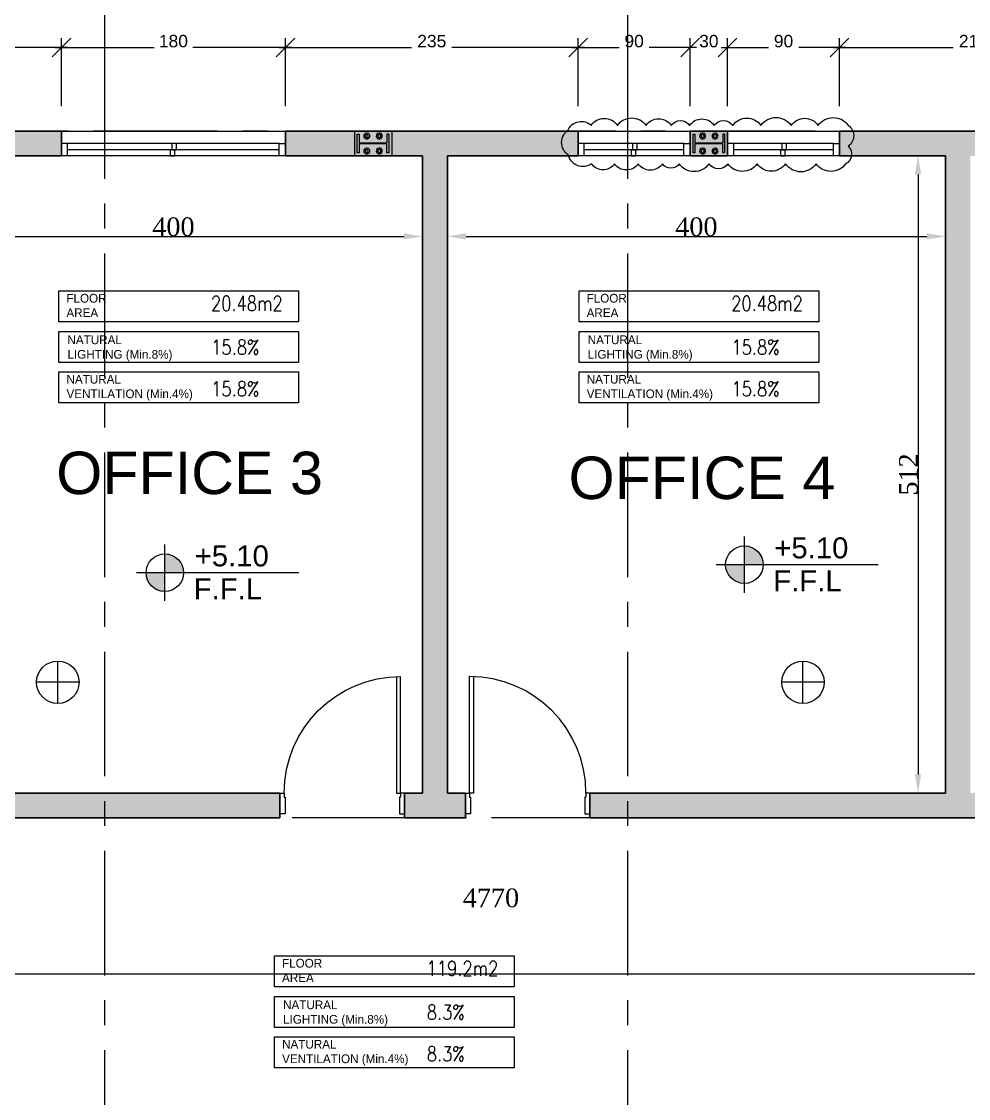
# Model space of a CAD drawing. Header units: millimetres. Extents: x -9083 to 924194, y -232449 to 321637.
# Drawn here: x 88816 to 96420, y 166055 to 174707 of the extents above; entities that cross this region are included whole.
import ezdxf
from ezdxf.enums import TextEntityAlignment as Align

# ---------------------------------------------------------------- set-up
doc = ezdxf.new("R2010")
doc.units = ezdxf.units.MM
doc.header["$LTSCALE"] = 400
doc.header["$MEASUREMENT"] = 0
doc.header["$PDMODE"] = 3
doc.linetypes.add('CENTER', pattern=[2, 1.25, -0.25, 0.25, -0.25])
doc.linetypes.add('CENTERX2', pattern=[4, 2.5, -0.5, 0.5, -0.5])
doc.layers.get('0').update_dxf_attribs({"lineweight": 0, "true_color": 0xff1414})
doc.layers.get('Defpoints').update_dxf_attribs({"color": 8, "lineweight": 5})
for name, color, linetype, lineweight in [('0.dim', 3, 'Continuous', 25), ('A-ANNO-DIMS', 134, 'Continuous', 9), ('A-DOOR', 2, 'Continuous', 9), ('AR-Level', 120, 'Continuous', 13), ('AXIS DIMENSION', 8, 'Continuous', 5), ('DETAILS DIMENSION', 15, 'Continuous', 5), ('HATCH', 15, 'Continuous', 0), ('REVC', 210, 'Continuous', 0), ('ROOM INFORMATION', 7, 'Continuous', 5), ('ROOMS DIMENSION', 3, 'Continuous', 5), ('TEXT ROOM INFORMATION', 1, 'Continuous', 5), ('WALL PROPOSED', 255, 'Continuous', 30), ('WINDOWS', 5, 'Continuous', 5)]:
    doc.layers.add(name, color=color, linetype=linetype, lineweight=lineweight)
doc.layers.add('ALARM', color=7, linetype='Continuous', lineweight=5, true_color=0xff0f0f)
doc.layers.add('AXIES', color=7, linetype='CENTER', lineweight=0, true_color=0x949596)
doc.layers.add('STEEL', color=63, linetype='Continuous')
doc.styles.add('arial', font='arial.ttf', dxfattribs={"width": 0.8, "height": 2.2})
doc.styles.add('Arial_1', font='arial.ttf', dxfattribs={"height": 300})
doc.styles.add('asif', font='arial.ttf')
doc.styles.add('ROMAN', font='times.ttf')
doc.styles.add('ROMANS-TITLE', font='ROMANS.shx', dxfattribs={"width": 0.8})
doc.styles.add('ROMANT', font='romant.shx')
doc.styles.get("Standard").update_dxf_attribs({"font": 'GOTHIC.TTF', "height": 220})
doc.dimstyles.new('AXIS DIMENSION', dxfattribs={"dimscale": 1.2, "dimtxt": 220, "dimasz": 150, "dimexe": 75, "dimexo": 200, "dimgap": 50, "dimtad": 0, "dimdec": 0, "dimlfac": 0.1, "dimzin": 0, "dimdsep": 46, "dimtxsty": 'ROMANT', "dimblk": 'OBLIQUE', "dimcen": 200, "dimdle": 75, "dimclrd": 17, "dimclre": 94, "dimclrt": 3, "dimadec": 0, "dimazin": 0, "dimtfac": 0.5, "dimtdec": 0, "dimtix": 1, "dimtofl": 0, "dimtmove": 2, "dimatfit": 2, "dimfxl": 100, "dimtvp": 0.5, "dimtolj": 1, "dimtzin": 0, "dimlwd": -1, "dimlwe": -1, "dimarcsym": 0})
doc.dimstyles.new('DETAILS DIMENSION', dxfattribs={"dimtxt": 100, "dimasz": 150, "dimexe": 75, "dimexo": 200, "dimgap": 50, "dimtad": 0, "dimdec": 0, "dimlfac": 0.1, "dimzin": 0, "dimdsep": 46, "dimtxsty": 'asif', "dimblk": 'OBLIQUE', "dimcen": 200, "dimdle": 50, "dimclrd": 181, "dimclre": 146, "dimclrt": 1, "dimadec": 0, "dimazin": 0, "dimtfac": 0.5, "dimtdec": 0, "dimtix": 1, "dimtofl": 0, "dimtmove": 2, "dimatfit": 2, "dimfxl": 100, "dimtvp": 0.5, "dimtolj": 1, "dimtzin": 0, "dimlwd": -1, "dimlwe": -1, "dimarcsym": 0})
doc.dimstyles.new('ROOMS DIM', dxfattribs={"dimtxt": 150, "dimasz": 150, "dimexe": 0.06, "dimexo": 0.06, "dimgap": 0.03, "dimtad": 1, "dimtoh": 1, "dimdec": 0, "dimlfac": 0.1, "dimzin": 13, "dimdsep": 46, "dimtxsty": 'ROMAN', "dimcen": 0.09, "dimdle": 0.06, "dimse1": 1, "dimse2": 1, "dimclrd": 256, "dimclre": 256, "dimclrt": 3, "dimadec": 0, "dimazin": 0, "dimtfac": 1, "dimtdec": 0, "dimtix": 1, "dimtmove": 2, "dimatfit": 3, "dimfxl": 0.06, "dimtolj": 1, "dimtzin": 0, "dimarcsym": 0})

# ---------------------------------------------------------------- blocks, each defined once
blk = doc.blocks.new('dfvdfv')
at = {"color": 1}
for p, q in [((117630.293, -14767.934), (117630.293, -14766.814)), ((117630.333, -14766.815), (117630.333, -14767.934)), ((117630.253, -14767.934), (117630.293, -14767.934)), ((117630.333, -14767.934), (117630.293, -14767.934)), ((117630.293, -14767.934), (117630.293, -14767.974)), ((117631.453, -14767.934), (117631.413, -14767.934)), ((117631.413, -14767.934), (117631.413, -14767.974)), ((117630.293, -14767.974), (117630.303, -14767.974)), ((117630.303, -14767.974), (117630.303, -14768.134)), ((117631.413, -14767.974), (117631.403, -14767.974)), ((117631.403, -14767.974), (117631.403, -14768.134)), ((117630.303, -14768.134), (117630.253, -14768.134)), ((117631.403, -14768.134), (117631.453, -14768.134))]:
    blk.add_line(p, q, dxfattribs=at)
blk.add_arc((117630.293, -14767.934), 1.12, 0, 90, dxfattribs=at)
blk = doc.blocks.new('*D759')
at = {"layer": 'Defpoints', "color": 0, "transparency": 16777216}
for p in [(92035.4, 172980.8), (88035.4, 172665.9), (92035.4, 172665.9)]:
    blk.add_point(p, dxfattribs=at)
at = {"layer": 'ROOMS DIMENSION', "lineweight": -2, "transparency": 16777216}
blk.add_line((88185.4, 172980.8), (91885.4, 172980.8), dxfattribs=at)
at = {"layer": 'ROOMS DIMENSION', "transparency": 16777216}
for points in [[(88185.4, 173005.8), (88185.4, 172955.8), (88035.4, 172980.8)], [(91885.4, 173005.8), (91885.4, 172955.8), (92035.4, 172980.8)]]:
    blk.add_solid(points, dxfattribs=at)
at = {"layer": 'ROOMS DIMENSION', "color": 3, "transparency": 16777216, "insert": (90035.4, 173057.2), "char_height": 150, "attachment_point": 5, "style": 'ROMAN'}
blk.add_mtext('\\A1;400', dxfattribs=at)
blk = doc.blocks.new('*D760')
at = {"layer": 'Defpoints', "color": 0, "transparency": 16777216}
for p in [(96235.4, 172980.8), (92235.4, 172583.8), (96235.4, 172583.8)]:
    blk.add_point(p, dxfattribs=at)
at = {"layer": 'ROOMS DIMENSION', "lineweight": -2, "transparency": 16777216}
blk.add_line((92385.4, 172980.8), (96085.4, 172980.8), dxfattribs=at)
at = {"layer": 'ROOMS DIMENSION', "transparency": 16777216}
for points in [[(92385.4, 173005.8), (92385.4, 172955.8), (92235.4, 172980.8)], [(96085.4, 173005.8), (96085.4, 172955.8), (96235.4, 172980.8)]]:
    blk.add_solid(points, dxfattribs=at)
at = {"layer": 'ROOMS DIMENSION', "color": 3, "transparency": 16777216, "insert": (94235.4, 173057.2), "char_height": 150, "attachment_point": 5, "style": 'ROMAN'}
blk.add_mtext('\\A1;400', dxfattribs=at)
blk = doc.blocks.new('*D668')
at = {"layer": 'Defpoints', "color": 0, "transparency": 16777216}
for p in [(96060.5, 173627), (95599.2, 168508.9), (96015.5, 168508.9)]:
    blk.add_point(p, dxfattribs=at)
at = {"layer": 'ROOMS DIMENSION', "lineweight": -2, "transparency": 16777216}
blk.add_line((96015.5, 173477), (96015.5, 168658.9), dxfattribs=at)
at = {"layer": 'ROOMS DIMENSION', "transparency": 16777216}
for points in [[(95990.5, 173477), (96040.5, 173477), (96015.5, 173627)], [(95990.5, 168658.9), (96040.5, 168658.9), (96015.5, 168508.9)]]:
    blk.add_solid(points, dxfattribs=at)
at = {"layer": 'ROOMS DIMENSION', "color": 3, "transparency": 16777216, "insert": (95939.2, 171068), "char_height": 150, "attachment_point": 5, "rotation": 90, "style": 'ROMAN'}
blk.add_mtext('\\A1;512', dxfattribs=at)
blk = doc.blocks.new('*U965')
for p, q in [((0.1, -0.2), (0.1, 0)), ((0.15, 0), (0.15, -0.1)), ((0.95, 0), (0.95, -0.1)), ((1, 0), (1, -0.2)), ((0.15, -0.05), (0.95, -0.05)), ((0.15, -0.1), (0.1, -0.1)), ((0.15, -0.1), (0.95, -0.1)), ((0.95, -0.1), (1, -0.1))]:
    blk.add_line(p, q)
for points in [[(1, -0.2), (0.1, -0.2), (0.1, 0), (1, 0)], [(0.5375, -0.05), (0.575, -0.05), (0.575, 0), (0.5375, 0)], [(0.525, -0.1), (0.5625, -0.1), (0.5625, -0.05), (0.525, -0.05)]]:
    blk.add_lwpolyline(points, close=True)
blk = doc.blocks.new('*U175')
for p, q in [((0.1, -0.2), (0.1, 0)), ((0.15, 0), (0.15, -0.1)), ((1.85, 0), (1.85, -0.1)), ((1.9, 0), (1.9, -0.2)), ((0.15, -0.05), (1.85, -0.05)), ((0.15, -0.1), (0.1, -0.1)), ((0.15, -0.1), (1.85, -0.1)), ((1.85, -0.1), (1.9, -0.1))]:
    blk.add_line(p, q)
for points in [[(1.9, -0.2), (0.1, -0.2), (0.1, 0), (1.9, 0)], [(0.9875, -0.05), (1.025, -0.05), (1.025, 0), (0.9875, 0)], [(0.975, -0.1), (1.0125, -0.1), (1.0125, -0.05), (0.975, -0.05)]]:
    blk.add_lwpolyline(points, close=True)
blk = doc.blocks.new('_Oblique')
at = {"color": 0, "linetype": 'ByBlock', "lineweight": -2}
blk.add_line((-0.5, -0.5), (0.5, 0.5), dxfattribs=at)
blk = doc.blocks.new('*D724')
at = {"layer": 'Defpoints', "color": 0, "transparency": 16777216}
for p in [(89135.4, 174498), (89135.4, 173827), (90935.4, 173827)]:
    blk.add_point(p, dxfattribs=at)
at = {"layer": 'DETAILS DIMENSION', "color": 146, "transparency": 16777216}
for p, q in [((89135.4, 174027), (89135.4, 174573)), ((90935.4, 174027), (90935.4, 174573))]:
    blk.add_line(p, q, dxfattribs=at)
at = {"layer": 'DETAILS DIMENSION', "color": 181, "transparency": 16777216}
for p, q in [((89085.4, 174498), (89879.8, 174498)), ((90985.4, 174498), (90191, 174498))]:
    blk.add_line(p, q, dxfattribs=at)
at = {"layer": 'DETAILS DIMENSION', "color": 181, "transparency": 16777216, "xscale": 150, "yscale": 150, "zscale": 150, "rotation": 180}
blk.add_blockref('_Oblique', (89135.4, 174498), dxfattribs=at)
at = {"layer": 'DETAILS DIMENSION', "color": 181, "transparency": 16777216, "xscale": 150, "yscale": 150, "zscale": 150}
blk.add_blockref('_Oblique', (90935.4, 174498), dxfattribs=at)
at = {"layer": 'DETAILS DIMENSION', "color": 1, "transparency": 16777216, "insert": (90035.4, 174549.1), "char_height": 100, "attachment_point": 5, "style": 'asif'}
blk.add_mtext('\\A1;180', dxfattribs=at)
blk = doc.blocks.new('*D725')
at = {"layer": 'Defpoints', "color": 0, "transparency": 16777216}
for p in [(86735.4, 174498), (86735.4, 173827), (89135.4, 173827)]:
    blk.add_point(p, dxfattribs=at)
at = {"layer": 'DETAILS DIMENSION', "color": 146, "transparency": 16777216}
for p, q in [((86735.4, 174027), (86735.4, 174573)), ((89135.4, 174027), (89135.4, 174573))]:
    blk.add_line(p, q, dxfattribs=at)
at = {"layer": 'DETAILS DIMENSION', "color": 181, "transparency": 16777216}
for p, q in [((86685.4, 174498), (87774.3, 174498)), ((89185.4, 174498), (88096.6, 174498))]:
    blk.add_line(p, q, dxfattribs=at)
at = {"layer": 'DETAILS DIMENSION', "color": 181, "transparency": 16777216, "xscale": 150, "yscale": 150, "zscale": 150, "rotation": 180}
blk.add_blockref('_Oblique', (86735.4, 174498), dxfattribs=at)
at = {"layer": 'DETAILS DIMENSION', "color": 181, "transparency": 16777216, "xscale": 150, "yscale": 150, "zscale": 150}
blk.add_blockref('_Oblique', (89135.4, 174498), dxfattribs=at)
at = {"layer": 'DETAILS DIMENSION', "color": 1, "transparency": 16777216, "insert": (87935.4, 174549.1), "char_height": 100, "attachment_point": 5, "style": 'asif'}
blk.add_mtext('\\A1;240', dxfattribs=at)
blk = doc.blocks.new('A$Ccfd28120')
for p, q in [((0, -170.9), (0, 170.9)), ((170.9, 0), (-170.9, 0))]:
    blk.add_line(p, q)
blk.add_circle((0, 0), 170.9)
blk = doc.blocks.new('*D161')
at = {"layer": 'AXIS DIMENSION', "color": 94, "ltscale": 20, "transparency": 16777216}
for p, q in [((6094082.5, 811188.9), (6094082.5, 813339.4)), ((6098280.7, 811188.9), (6098280.7, 813339.4))]:
    blk.add_line(p, q, dxfattribs=at)
at = {"layer": 'AXIS DIMENSION', "color": 17, "ltscale": 20, "transparency": 16777216}
for p, q in [((6093992.5, 813249.4), (6095775.9, 813249.4)), ((6098370.7, 813249.4), (6096587.3, 813249.4))]:
    blk.add_line(p, q, dxfattribs=at)
at = {"layer": 'Defpoints', "color": 0, "ltscale": 20, "transparency": 16777216}
for p in [(6098280.7, 813249.4), (6094082.5, 810948.9), (6098280.7, 810948.9)]:
    blk.add_point(p, dxfattribs=at)
at = {"layer": 'AXIS DIMENSION', "color": 17, "ltscale": 20, "transparency": 16777216, "xscale": 179.9999999999999, "yscale": 179.9999999999999, "zscale": 179.9999999999999, "rotation": 180}
blk.add_blockref('_Oblique', (6094082.5, 813249.4), dxfattribs=at)
at = {"layer": 'AXIS DIMENSION', "color": 17, "ltscale": 20, "transparency": 16777216, "xscale": 179.9999999999999, "yscale": 179.9999999999999, "zscale": 179.9999999999999}
blk.add_blockref('_Oblique', (6098280.7, 813249.4), dxfattribs=at)
at = {"layer": 'AXIS DIMENSION', "color": 3, "ltscale": 20, "transparency": 16777216, "insert": (6096181.6, 813381.4), "char_height": 264, "attachment_point": 5, "style": 'ROMANT'}
blk.add_mtext('\\A1;420', dxfattribs=at)
blk = doc.blocks.new('*D162')
at = {"layer": 'AXIS DIMENSION', "color": 94, "ltscale": 20, "transparency": 16777216}
for p, q in [((6098282.5, 811188.9), (6098282.5, 813339.4)), ((6102480.7, 811188.9), (6102480.7, 813339.4))]:
    blk.add_line(p, q, dxfattribs=at)
at = {"layer": 'AXIS DIMENSION', "color": 17, "ltscale": 20, "transparency": 16777216}
for p, q in [((6098192.5, 813249.4), (6099975.9, 813249.4)), ((6102570.7, 813249.4), (6100787.3, 813249.4))]:
    blk.add_line(p, q, dxfattribs=at)
at = {"layer": 'Defpoints', "color": 0, "ltscale": 20, "transparency": 16777216}
for p in [(6102480.7, 813249.4), (6098282.5, 810948.9), (6102480.7, 810948.9)]:
    blk.add_point(p, dxfattribs=at)
at = {"layer": 'AXIS DIMENSION', "color": 17, "ltscale": 20, "transparency": 16777216, "xscale": 179.9999999999999, "yscale": 179.9999999999999, "zscale": 179.9999999999999, "rotation": 180}
blk.add_blockref('_Oblique', (6098282.5, 813249.4), dxfattribs=at)
at = {"layer": 'AXIS DIMENSION', "color": 17, "ltscale": 20, "transparency": 16777216, "xscale": 179.9999999999999, "yscale": 179.9999999999999, "zscale": 179.9999999999999}
blk.add_blockref('_Oblique', (6102480.7, 813249.4), dxfattribs=at)
at = {"layer": 'AXIS DIMENSION', "color": 3, "ltscale": 20, "transparency": 16777216, "insert": (6100381.6, 813381.4), "char_height": 264, "attachment_point": 5, "style": 'ROMANT'}
blk.add_mtext('\\A1;420', dxfattribs=at)
blk = doc.blocks.new('*D163')
at = {"layer": 'AXIS DIMENSION', "color": 94, "ltscale": 20, "transparency": 16777216}
for p, q in [((6102482.5, 811188.9), (6102482.5, 813339.4)), ((6106680.7, 811188.9), (6106680.7, 813339.4))]:
    blk.add_line(p, q, dxfattribs=at)
at = {"layer": 'AXIS DIMENSION', "color": 17, "ltscale": 20, "transparency": 16777216}
for p, q in [((6102392.5, 813249.4), (6104175.9, 813249.4)), ((6106770.7, 813249.4), (6104987.3, 813249.4))]:
    blk.add_line(p, q, dxfattribs=at)
at = {"layer": 'Defpoints', "color": 0, "ltscale": 20, "transparency": 16777216}
for p in [(6106680.7, 813249.4), (6102482.5, 810948.9), (6106680.7, 810948.9)]:
    blk.add_point(p, dxfattribs=at)
at = {"layer": 'AXIS DIMENSION', "color": 17, "ltscale": 20, "transparency": 16777216, "xscale": 179.9999999999999, "yscale": 179.9999999999999, "zscale": 179.9999999999999, "rotation": 180}
blk.add_blockref('_Oblique', (6102482.5, 813249.4), dxfattribs=at)
at = {"layer": 'AXIS DIMENSION', "color": 17, "ltscale": 20, "transparency": 16777216, "xscale": 179.9999999999999, "yscale": 179.9999999999999, "zscale": 179.9999999999999}
blk.add_blockref('_Oblique', (6106680.7, 813249.4), dxfattribs=at)
at = {"layer": 'AXIS DIMENSION', "color": 3, "ltscale": 20, "transparency": 16777216, "insert": (6104581.6, 813381.4), "char_height": 264, "attachment_point": 5, "style": 'ROMANT'}
blk.add_mtext('\\A1;420', dxfattribs=at)
blk = doc.blocks.new('*D768')
at = {"layer": 'Defpoints', "color": 0, "transparency": 16777216}
for p in [(116685.4, 168508.9), (68985.4, 168308.9), (116685.4, 167055.6)]:
    blk.add_point(p, dxfattribs=at)
at = {"layer": 'ROOMS DIMENSION', "lineweight": -2, "transparency": 16777216}
blk.add_line((69135.4, 167055.6), (116535.4, 167055.6), dxfattribs=at)
at = {"layer": 'ROOMS DIMENSION', "transparency": 16777216}
for points in [[(69135.4, 167080.6), (69135.4, 167030.6), (68985.4, 167055.6)], [(116535.4, 167080.6), (116535.4, 167030.6), (116685.4, 167055.6)]]:
    blk.add_solid(points, dxfattribs=at)
at = {"layer": 'ROOMS DIMENSION', "color": 3, "transparency": 16777216, "insert": (92585.4, 167665.4), "char_height": 150, "attachment_point": 5, "style": 'ROMAN'}
blk.add_mtext('\\A1;4770', dxfattribs=at)
blk = doc.blocks.new('Room Info')
at = {"layer": 'TEXT ROOM INFORMATION', "ltscale": 5}
for tag, p in [('FLR_AREA', (17, 833.5)), ('NAT_LIGHT', (19, 482.5)), ('NAT_VENT', (19, 147.5))]:
    blk.add_attdef(tag, p, '', height=180, dxfattribs=at)
blk = doc.blocks.new('Level-p')
h = blk.add_hatch(color=251)
h.paths.add_polyline_path([(0, 0.0025), (0, 0), (0.0025, 0, 0.414214)])
h.paths.add_polyline_path([(0, 0), (-0.0025, 0, 0.414214), (0, -0.0025)])
for p, q in [((0, -0.00375), (0, 0.00375)), ((0.01781, 0), (-0.00375, 0))]:
    blk.add_line(p, q)
blk.add_circle((0, 0), 0.0025)
at = {"style": 'arial'}
for p in [(0.00285, 0.0006), (0.00276, -0.00253)]:
    blk.add_attdef('F.F.L+1.20', p, '', height=0.002, dxfattribs=at)
blk = doc.blocks.new('GHBVNVCN')
at = {"layer": 'STEEL', "color": 114, "true_color": 0x139b48}
for p, q in [((906.0554, -1724.1166), (906.0554, -1724.3166)), ((906.0554, -1724.1166), (906.3554, -1724.1166)), ((906.0784, -1724.2926), (906.0784, -1724.1406)), ((906.0784, -1724.1406), (906.0936, -1724.1406)), ((906.0936, -1724.1406), (906.0936, -1724.2126)), ((906.3324, -1724.1406), (906.3172, -1724.1406)), ((906.3172, -1724.1406), (906.3172, -1724.2126)), ((906.3324, -1724.1406), (906.3324, -1724.2926)), ((906.3554, -1724.1166), (906.3554, -1724.3166)), ((908.7521, -1724.1166), (908.7521, -1724.3166)), ((908.7521, -1724.1166), (909.0521, -1724.1166)), ((908.7751, -1724.2926), (908.7751, -1724.1406)), ((908.7751, -1724.1406), (908.7903, -1724.1406)), ((908.7903, -1724.1406), (908.7903, -1724.2126)), ((909.0291, -1724.1406), (909.0139, -1724.1406)), ((909.0139, -1724.1406), (909.0139, -1724.2126)), ((909.0291, -1724.1406), (909.0291, -1724.2926)), ((909.0521, -1724.1166), (909.0521, -1724.3166)), ((906.0936, -1724.2126), (906.3172, -1724.2126)), ((906.3172, -1724.2206), (906.0936, -1724.2206)), ((906.0936, -1724.2206), (906.0936, -1724.2926)), ((906.3172, -1724.2926), (906.3172, -1724.2206)), ((908.7903, -1724.2126), (909.0139, -1724.2126)), ((909.0139, -1724.2206), (908.7903, -1724.2206)), ((908.7903, -1724.2206), (908.7903, -1724.2926)), ((909.0139, -1724.2926), (909.0139, -1724.2206)), ((906.0554, -1724.3166), (906.3554, -1724.3166)), ((906.0936, -1724.2926), (906.0784, -1724.2926)), ((906.3324, -1724.2926), (906.3172, -1724.2926)), ((908.7521, -1724.3166), (909.0521, -1724.3166)), ((908.7903, -1724.2926), (908.7751, -1724.2926)), ((909.0291, -1724.2926), (909.0139, -1724.2926))]:
    blk.add_line(p, q, dxfattribs=at)
at = {"layer": 'STEEL', "color": 8, "ltscale": 500}
for centre, radius, start, end in [((906.1554, -1724.1566), 0.024, 30, 210), ((906.1554, -1724.1566), 0.024, 210, 30), ((906.1554, -1724.1566), 0.012, 45, 225), ((906.1554, -1724.1566), 0.012, 150, 330), ((906.1554, -1724.1566), 0.012, 330, 150), ((906.1554, -1724.1566), 0.012, 225, 45), ((906.2554, -1724.1566), 0.024, 30, 210), ((906.2554, -1724.1566), 0.024, 210, 30), ((906.2554, -1724.1566), 0.012, 45, 225), ((906.2554, -1724.1566), 0.012, 150, 330), ((906.2554, -1724.1566), 0.012, 330, 150), ((906.2554, -1724.1566), 0.012, 225, 45), ((908.8521, -1724.1566), 0.024, 30, 210), ((908.8521, -1724.1566), 0.024, 210, 30), ((908.8521, -1724.1566), 0.012, 45, 225), ((908.8521, -1724.1566), 0.012, 150, 330), ((908.8521, -1724.1566), 0.012, 330, 150), ((908.8521, -1724.1566), 0.012, 225, 45), ((908.9521, -1724.1566), 0.024, 30, 210), ((908.9521, -1724.1566), 0.024, 210, 30), ((908.9521, -1724.1566), 0.012, 45, 225), ((908.9521, -1724.1566), 0.012, 150, 330), ((908.9521, -1724.1566), 0.012, 330, 150), ((908.9521, -1724.1566), 0.012, 225, 45), ((906.1554, -1724.2766), 0.024, 30, 210), ((906.1554, -1724.2766), 0.024, 210, 30), ((906.1554, -1724.2766), 0.012, 45, 225), ((906.1554, -1724.2766), 0.012, 150, 330), ((906.1554, -1724.2766), 0.012, 330, 150), ((906.1554, -1724.2766), 0.012, 225, 45), ((906.2554, -1724.2766), 0.024, 30, 210), ((906.2554, -1724.2766), 0.024, 210, 30), ((906.2554, -1724.2766), 0.012, 45, 225), ((906.2554, -1724.2766), 0.012, 150, 330), ((906.2554, -1724.2766), 0.012, 330, 150), ((906.2554, -1724.2766), 0.012, 225, 45), ((908.8521, -1724.2766), 0.024, 30, 210), ((908.8521, -1724.2766), 0.024, 210, 30), ((908.8521, -1724.2766), 0.012, 45, 225), ((908.8521, -1724.2766), 0.012, 150, 330), ((908.8521, -1724.2766), 0.012, 330, 150), ((908.8521, -1724.2766), 0.012, 225, 45), ((908.9521, -1724.2766), 0.024, 30, 210), ((908.9521, -1724.2766), 0.024, 210, 30), ((908.9521, -1724.2766), 0.012, 45, 225), ((908.9521, -1724.2766), 0.012, 150, 330), ((908.9521, -1724.2766), 0.012, 330, 150), ((908.9521, -1724.2766), 0.012, 225, 45)]:
    blk.add_arc(centre, radius, start, end, dxfattribs=at)
blk = doc.blocks.new('*D966')
at = {"layer": 'Defpoints', "color": 0, "transparency": 16777216}
for p in [(95385.4, 174498), (95385.4, 173827), (97535.4, 173827)]:
    blk.add_point(p, dxfattribs=at)
at = {"layer": 'DETAILS DIMENSION', "color": 146, "transparency": 16777216}
for p, q in [((95385.4, 174027), (95385.4, 174573)), ((97535.4, 174027), (97535.4, 174573))]:
    blk.add_line(p, q, dxfattribs=at)
at = {"layer": 'DETAILS DIMENSION', "color": 181, "transparency": 16777216}
for p, q in [((95335.4, 174498), (96298.7, 174498)), ((97585.4, 174498), (96622.1, 174498))]:
    blk.add_line(p, q, dxfattribs=at)
at = {"layer": 'DETAILS DIMENSION', "color": 181, "transparency": 16777216, "xscale": 150, "yscale": 150, "zscale": 150, "rotation": 180}
blk.add_blockref('_Oblique', (95385.4, 174498), dxfattribs=at)
at = {"layer": 'DETAILS DIMENSION', "color": 181, "transparency": 16777216, "xscale": 150, "yscale": 150, "zscale": 150}
blk.add_blockref('_Oblique', (97535.4, 174498), dxfattribs=at)
at = {"layer": 'DETAILS DIMENSION', "color": 1, "transparency": 16777216, "insert": (96460.4, 174549.1), "char_height": 100, "attachment_point": 5, "style": 'asif'}
blk.add_mtext('\\A1;215', dxfattribs=at)
blk = doc.blocks.new('*D967')
at = {"layer": 'Defpoints', "color": 0, "transparency": 16777216}
for p in [(94485.4, 174498), (94485.4, 173827), (95385.4, 173827)]:
    blk.add_point(p, dxfattribs=at)
at = {"layer": 'DETAILS DIMENSION', "color": 146, "transparency": 16777216}
for p, q in [((94485.4, 174027), (94485.4, 174573)), ((95385.4, 174027), (95385.4, 174573))]:
    blk.add_line(p, q, dxfattribs=at)
at = {"layer": 'DETAILS DIMENSION', "color": 181, "transparency": 16777216}
for p, q in [((94435.4, 174498), (94814, 174498)), ((95435.4, 174498), (95056.9, 174498))]:
    blk.add_line(p, q, dxfattribs=at)
at = {"layer": 'DETAILS DIMENSION', "color": 181, "transparency": 16777216, "xscale": 150, "yscale": 150, "zscale": 150, "rotation": 180}
blk.add_blockref('_Oblique', (94485.4, 174498), dxfattribs=at)
at = {"layer": 'DETAILS DIMENSION', "color": 181, "transparency": 16777216, "xscale": 150, "yscale": 150, "zscale": 150}
blk.add_blockref('_Oblique', (95385.4, 174498), dxfattribs=at)
at = {"layer": 'DETAILS DIMENSION', "color": 1, "transparency": 16777216, "insert": (94935.4, 174549.1), "char_height": 100, "attachment_point": 5, "style": 'asif'}
blk.add_mtext('\\A1;90', dxfattribs=at)
blk = doc.blocks.new('*D968')
at = {"layer": 'Defpoints', "color": 0, "transparency": 16777216}
for p in [(94185.4, 174498), (94185.4, 173827), (94485.4, 173827)]:
    blk.add_point(p, dxfattribs=at)
at = {"layer": 'DETAILS DIMENSION', "color": 146, "transparency": 16777216}
for p, q in [((94185.4, 174027), (94185.4, 174573)), ((94485.4, 174027), (94485.4, 174573))]:
    blk.add_line(p, q, dxfattribs=at)
at = {"layer": 'DETAILS DIMENSION', "color": 181, "transparency": 16777216}
for p, q in [((94185.4, 174498), (94035.4, 174498)), ((94485.4, 174498), (94635.4, 174498))]:
    blk.add_line(p, q, dxfattribs=at)
at = {"layer": 'DETAILS DIMENSION', "color": 181, "transparency": 16777216, "xscale": 150, "yscale": 150, "zscale": 150}
blk.add_blockref('_Oblique', (94185.4, 174498), dxfattribs=at)
at = {"layer": 'DETAILS DIMENSION', "color": 181, "transparency": 16777216, "xscale": 150, "yscale": 150, "zscale": 150, "rotation": 180}
blk.add_blockref('_Oblique', (94485.4, 174498), dxfattribs=at)
at = {"layer": 'DETAILS DIMENSION', "color": 1, "transparency": 16777216, "insert": (94335.4, 174549.1), "char_height": 100, "attachment_point": 5, "style": 'asif'}
blk.add_mtext('\\A1;30', dxfattribs=at)
blk = doc.blocks.new('*D969')
at = {"layer": 'Defpoints', "color": 0, "transparency": 16777216}
for p in [(93285.4, 174498), (93285.4, 173827), (94185.4, 173827)]:
    blk.add_point(p, dxfattribs=at)
at = {"layer": 'DETAILS DIMENSION', "color": 146, "transparency": 16777216}
for p, q in [((93285.4, 174027), (93285.4, 174573)), ((94185.4, 174027), (94185.4, 174573))]:
    blk.add_line(p, q, dxfattribs=at)
at = {"layer": 'DETAILS DIMENSION', "color": 181, "transparency": 16777216}
for p, q in [((93235.4, 174498), (93614, 174498)), ((94235.4, 174498), (93856.9, 174498))]:
    blk.add_line(p, q, dxfattribs=at)
at = {"layer": 'DETAILS DIMENSION', "color": 181, "transparency": 16777216, "xscale": 150, "yscale": 150, "zscale": 150, "rotation": 180}
blk.add_blockref('_Oblique', (93285.4, 174498), dxfattribs=at)
at = {"layer": 'DETAILS DIMENSION', "color": 181, "transparency": 16777216, "xscale": 150, "yscale": 150, "zscale": 150}
blk.add_blockref('_Oblique', (94185.4, 174498), dxfattribs=at)
at = {"layer": 'DETAILS DIMENSION', "color": 1, "transparency": 16777216, "insert": (93735.4, 174549.1), "char_height": 100, "attachment_point": 5, "style": 'asif'}
blk.add_mtext('\\A1;90', dxfattribs=at)
blk = doc.blocks.new('*D970')
at = {"layer": 'Defpoints', "color": 0, "transparency": 16777216}
for p in [(90935.4, 174498), (90935.4, 173827), (93285.4, 173827)]:
    blk.add_point(p, dxfattribs=at)
at = {"layer": 'DETAILS DIMENSION', "color": 146, "transparency": 16777216}
for p, q in [((90935.4, 174027), (90935.4, 174573)), ((93285.4, 174027), (93285.4, 174573))]:
    blk.add_line(p, q, dxfattribs=at)
at = {"layer": 'DETAILS DIMENSION', "color": 181, "transparency": 16777216}
for p, q in [((90885.4, 174498), (91948.7, 174498)), ((93335.4, 174498), (92272.1, 174498))]:
    blk.add_line(p, q, dxfattribs=at)
at = {"layer": 'DETAILS DIMENSION', "color": 181, "transparency": 16777216, "xscale": 150, "yscale": 150, "zscale": 150, "rotation": 180}
blk.add_blockref('_Oblique', (90935.4, 174498), dxfattribs=at)
at = {"layer": 'DETAILS DIMENSION', "color": 181, "transparency": 16777216, "xscale": 150, "yscale": 150, "zscale": 150}
blk.add_blockref('_Oblique', (93285.4, 174498), dxfattribs=at)
at = {"layer": 'DETAILS DIMENSION', "color": 1, "transparency": 16777216, "insert": (92110.4, 174549.1), "char_height": 100, "attachment_point": 5, "style": 'asif'}
blk.add_mtext('\\A1;235', dxfattribs=at)
blk = doc.blocks.new('hjhg')
at = {"layer": 'AXIES', "linetype": 'CENTERX2'}
for p, q in [((6098282.5, 791366), (6098282.5, 816591.3)), ((6102482.5, 791366), (6102482.5, 816591.3)), ((6131186.9, 810948.9), (6071269.8, 810948.9)), ((6131186.9, 805430.8), (6071269.8, 805430.8))]:
    blk.add_line(p, q, dxfattribs=at)
at = {"layer": 'AXIS DIMENSION', "ltscale": 20}
for base, p1, p2, picture, middle in [((6098280.7, 813249.4), (6094082.5, 810948.9), (6098280.7, 810948.9), '*D161', (6096181.6, 813381.4)), ((6102480.7, 813249.4), (6098282.5, 810948.9), (6102480.7, 810948.9), '*D162', (6100381.6, 813381.4)), ((6106680.7, 813249.4), (6102482.5, 810948.9), (6106680.7, 810948.9), '*D163', (6104581.6, 813381.4))]:
    dim = blk.add_linear_dim(base=base, p1=p1, p2=p2, dimstyle='AXIS DIMENSION', dxfattribs=at)
    dim.commit()
    dim.dimension.update_dxf_attribs({"geometry": picture, "text_midpoint": middle})

msp = doc.modelspace()

# ---------------------------------------------------------------- hatches: boundary and pattern name
at = {"layer": 'HATCH', "true_color": 0x939598}
h = msp.add_hatch(color=252, dxfattribs=at)
h.dxf.hatch_style = 1
h.paths.add_polyline_path([(80460.41665, 173827.00829), (79085.41665, 173827.00829), (68785.41665, 173827.00829), (68785.41665, 168926.57089), (68985.41665, 168926.57089), (68985.41665, 170130.13199), (69567.95287, 170130.13199), (69567.95287, 170230.13199), (68985.41665, 170230.13199), (68985.41665, 173627.00829), (70533.33648, 173627.00829), (70533.33648, 170230.13199), (70387.95287, 170230.13199), (70387.95287, 170130.13199), (70780.80026, 170130.13199), (70780.80026, 170230.13199), (70635.41665, 170230.13199), (70635.41665, 173627.00829), (72185.41665, 173627.00829), (72185.41665, 170230.13199), (71600.80026, 170230.13199), (71600.80026, 170130.13199), (72185.41665, 170130.13199), (72185.41665, 168976.57089), (72385.41665, 168976.57089), (72385.41665, 173627.00829), (75435.41665, 173627.00829), (75435.41665, 168308.92654), (77872.25556, 168308.92654), (77872.25556, 168508.92654), (77685.41665, 168508.92654), (77685.41665, 168753.6541), (77585.41665, 168753.6541), (77585.41665, 168508.92654), (75635.41665, 168508.92654), (75635.41665, 169707.00829), (77585.41665, 169707.00829), (77585.41665, 169572.40411), (77685.41665, 169572.40411), (77685.41665, 169940.33843), (77585.41665, 169940.33843), (77585.41665, 169807.00829), (75635.41665, 169807.00829), (75635.41665, 171007.00829), (77585.41665, 171007.00829), (77585.41665, 170760.36381), (77685.41665, 170760.36381), (77685.41665, 171349.52012), (77585.41665, 171349.52012), (77585.41665, 171107.00829), (75635.41665, 171107.00829), (75635.41665, 172302.87564), (77585.41665, 172302.87564), (77585.41665, 172168.27145), (77685.41665, 172168.27145), (77685.41665, 172557.47982), (77585.41665, 172557.47982), (77585.41665, 172422.87564), (75635.41665, 172422.87564), (75635.41665, 173627.00829), (78885.41665, 173627.00829), (78885.41665, 168508.92654), (78772.25556, 168508.92654), (78772.25556, 168308.92654), (82488.19639, 168308.92654), (82488.19639, 168508.92654), (79085.41665, 168508.92654), (79085.41665, 173627.00829), (80460.41665, 173627.00829)])
h.paths.add_polyline_path([(77685.41665, 173627.00829), (77585.41665, 173627.00829), (77585.41665, 173377.5052), (77685.41665, 173377.5052)], flags=16)
h.paths.add_polyline_path([(84935.41665, 173827.00829), (82260.41665, 173827.00829), (82260.41665, 173627.00829), (83635.41665, 173627.00829), (83635.41665, 168508.92654), (83490.81247, 168508.92654), (83490.81247, 168308.92654), (83980.02084, 168308.92654), (83980.02084, 168508.92654), (83835.41665, 168508.92654), (83835.41665, 173627.00829), (84935.41665, 173627.00829)])
h.paths.add_polyline_path([(89135.41665, 173827.00829), (86735.41665, 173827.00829), (86735.41665, 173627.00829), (87835.41665, 173627.00829), (87835.41665, 168508.92654), (84980.02084, 168508.92654), (84980.02084, 168308.92654), (90890.81247, 168308.92654), (90890.81247, 168508.92654), (88035.41665, 168508.92654), (88035.41665, 173627.00829), (89135.41665, 173627.00829)])
h.paths.add_polyline_path([(97535.41665, 173827.00829), (95385.41665, 173827.00829), (95385.41665, 173627.00829), (96235.41665, 173627.00829), (96235.41665, 168508.92654), (93380.02084, 168508.92654), (93380.02084, 168308.92654), (99285.5803, 168308.92654), (99285.5803, 168508.92654), (96435.41665, 168508.92654), (96435.41665, 173627.00829), (97535.41665, 173627.00829)])
h.paths.add_polyline_path([(101735.41665, 173827.00829), (99335.41665, 173827.00829), (99335.41665, 173627.00829), (100435.41665, 173627.00829), (100435.41665, 168508.92654), (100290.81247, 168508.92654), (100290.81247, 168308.92654), (100780.02084, 168308.92654), (100780.02084, 168508.92654), (100635.41665, 168508.92654), (100635.41665, 173627.00829), (101735.41665, 173627.00829)])
h.paths.add_polyline_path([(105935.41665, 173827.00829), (103535.41665, 173827.00829), (103535.41665, 173627.00829), (104635.41665, 173627.00829), (104635.41665, 168508.92654), (101780.02084, 168508.92654), (101780.02084, 168308.92654), (107690.81247, 168308.92654), (107690.81247, 168508.92654), (104835.41665, 168508.92654), (104835.41665, 173627.00829), (105935.41665, 173627.00829)])
h.paths.add_polyline_path([(110885.41665, 173827.00829), (107735.41665, 173827.00829), (107735.41665, 173627.00829), (108835.41665, 173627.00829), (108835.41665, 168508.92654), (108690.81247, 168508.92654), (108690.81247, 168308.92654), (109180.02084, 168308.92654), (109180.02084, 168508.92654), (109035.41665, 168508.92654), (109035.41665, 173627.00829), (110885.41665, 173627.00829)])
h.paths.add_polyline_path([(114341.66665, 173827.00829), (112685.41665, 173827.00829), (112685.41665, 173627.00829), (113435.41665, 173627.00829), (113435.41665, 168508.92654), (110182.63692, 168508.92654), (110182.63692, 168308.92654), (113635.41665, 168308.92654), (115385.41665, 168308.92654), (115385.41665, 168508.92654), (113635.41665, 168508.92654), (113635.41665, 173627.00829), (114341.66665, 173627.00829)])
h.paths.add_polyline_path([(110485.41665, 165608.92654), (110630.02084, 165608.92654), (110630.02084, 165808.92654), (110140.81247, 165808.92654), (110140.81247, 165608.92654), (110285.41665, 165608.92654), (110285.41665, 159562.60548), (109185.41665, 159562.60548), (109185.41665, 159362.60548), (111585.41665, 159362.60548), (111585.41665, 159562.60548), (110485.41665, 159562.60548)])
h.paths.add_polyline_path([(102230.02084, 165808.92654), (101740.81247, 165808.92654), (101740.81247, 165608.92654), (101885.41665, 165608.92654), (101885.41665, 159562.60548), (101585.41665, 159562.60548), (101585.41665, 159362.60548), (102985.41665, 159362.60548), (102985.41665, 159562.60548), (102085.41665, 159562.60548), (102085.41665, 165608.92654), (102230.02084, 165608.92654)])
h.paths.add_polyline_path([(100740.81247, 165808.92654), (94830.02084, 165808.92654), (94830.02084, 165608.92654), (97685.41665, 165608.92654), (97685.41665, 159562.60548), (96585.41665, 159562.60548), (96585.41665, 159362.60548), (99785.41665, 159362.59179), (99785.41665, 159562.59179), (97885.41665, 159562.60548), (97885.41665, 165608.92654), (100740.81247, 165608.92654)])
h.paths.add_polyline_path([(92340.81247, 165808.92654), (86430.02084, 165808.92654), (86430.02084, 165608.92654), (89285.41665, 165608.92654), (89285.41665, 159562.60548), (88185.41665, 159562.60548), (88185.41665, 159362.60548), (90585.41665, 159362.60548), (90585.41665, 159562.60548), (89485.41665, 159562.60548), (89485.41665, 165608.92654), (92340.81247, 165608.92654)])
h.paths.add_polyline_path([(85430.02084, 165808.92654), (84940.81247, 165808.92654), (84940.81247, 165608.92654), (85085.41665, 165608.92654), (85085.41665, 159562.60548), (83585.41665, 159562.60548), (83585.41665, 159362.60548), (86385.41665, 159362.60548), (86385.41665, 159562.60548), (85285.41665, 159562.60548), (85285.41665, 165608.92654), (85430.02084, 165608.92654)])
h.paths.add_polyline_path([(83940.81247, 165808.92654), (78164.83139, 165808.92654), (78164.83139, 165608.92654), (80885.41665, 165608.92654), (80885.41665, 159562.59179), (79786.31598, 159562.59179), (79786.31598, 159362.59179), (80885.41665, 159362.59179), (80885.41665, 159362.60548), (81785.41665, 159362.60548), (81785.41665, 159562.60548), (81085.41665, 159562.60548), (81085.41665, 165608.92654), (83940.81247, 165608.92654)])
h.paths.add_polyline_path([(77162.21531, 165808.92654), (76362.21531, 165808.92654), (76362.21531, 165608.92654), (76687.21531, 165608.92654), (76687.21531, 159562.59179), (75685.45544, 159562.59179), (75685.45544, 159362.59179), (77986.31598, 159362.59179), (77986.31598, 159562.59179), (76887.21531, 159562.59179), (76887.21531, 165608.92654), (77162.21531, 165608.92654)])
h.paths.add_polyline_path([(75359.59922, 165808.92654), (72539.0914, 165808.92654), (72539.0914, 165608.92654), (72683.69558, 165608.92654), (72683.69558, 159562.59179), (71809.3863, 159562.59179), (71809.3863, 159362.59179), (73885.45544, 159362.59179), (73885.45544, 159562.59179), (72883.69558, 159562.59179), (72883.69558, 165608.92654), (75359.59922, 165608.92654)])
h.paths.add_polyline_path([(71536.47531, 165808.92654), (68985.41665, 165808.92654), (68985.41665, 166526.57089), (68785.41665, 166526.57088), (68785.41665, 159362.59179), (70009.3863, 159362.59179), (70009.3863, 159562.59179), (68985.41665, 159562.59179), (68985.41665, 165608.92654), (71536.47531, 165608.92654)])
h.paths.add_polyline_path([(116685.41665, 168126.57089), (116885.41665, 168126.57089), (116885.41665, 173827.00829), (116141.66665, 173827.00829), (116141.66665, 173627.00829), (116685.41665, 173627.00829), (116685.41665, 168508.92654), (116485.41665, 168508.92654), (116485.41665, 168308.92654), (116685.41665, 168308.92654)])
h.paths.add_polyline_path([(116885.41665, 167726.57089), (116685.41665, 167726.57089), (116685.41665, 167426.57089), (116885.41665, 167426.57089)])
h.paths.add_polyline_path([(94185.41665, 173827.00829), (94185.41665, 173627.00829), (94485.41665, 173627.00829), (94485.41665, 173827.00829)])
h.paths.add_polyline_path([(93285.41665, 173627.00829), (93285.41665, 173827.00829), (90935.41665, 173827.00829), (90935.41665, 173627.00829), (92035.41665, 173627.00829), (92035.41665, 168508.92654), (91890.81247, 168508.92654), (91890.81247, 168308.92654), (92380.02084, 168308.92654), (92380.02084, 168508.92654), (92235.41665, 168508.92654), (92235.41665, 173627.00829)])

# ---------------------------------------------------------------- linework, layer by layer
at = {"layer": 'REVC'}
msp.add_lwpolyline([(95455.5923, 173872.67864, -0.52056705), (95455.5923, 173705.96619, -0.52056705), (95433.46573, 173563.52883, -0.52056705), (95198.43251, 173563.52883, -0.52056705), (94951.54998, 173563.52883, -0.52056705), (94722.55943, 173563.52883, -0.52056705), (94488.49874, 173563.52883, -0.52056705), (94336.91127, 173563.52883, -0.52056705), (94096.86895, 173563.52883, -0.52056705), (93963.09208, 173563.52883, -0.52056705), (93767.82245, 173563.52883, -0.52056705), (93578.42458, 173563.52883, -0.52056705), (93393.97885, 173563.52883, -0.52056705), (93205.36649, 173635.60558, -0.52056705), (93205.36649, 173835.68899, -0.52056705), (93389.09077, 173872.67864, -0.52056705), (93601.95127, 173872.67864, -0.52056705), (93831.40163, 173872.67864, -0.52056705), (94033.24292, 173872.67864, -0.52056705), (94181.06644, 173872.67864, -0.52056705), (94379.24143, 173872.67864, -0.52056705), (94528.03341, 173872.67864, -0.52056705), (94753.49602, 173872.67864, -0.52056705), (94996.14665, 173872.67864, -0.52056705), (95214.10171, 173872.67864, -0.52056705)], format="xyb", close=True, dxfattribs=at)
at = {"layer": 'ROOM INFORMATION', "ltscale": 5}
for points in [[(89115.74983, 172543.8946), (91040.69714, 172543.8946), (91040.69714, 172293.8946), (89115.74983, 172293.8946)], [(93293.66856, 172543.8946), (95218.61587, 172543.8946), (95218.61587, 172293.8946), (93293.66856, 172293.8946)], [(89115.74983, 172217.3946), (91040.69714, 172217.3946), (91040.69714, 171967.3946), (89115.74983, 171967.3946)], [(93293.66856, 172217.3946), (95218.61587, 172217.3946), (95218.61587, 171967.3946), (93293.66856, 171967.3946)], [(89115.74983, 171893.3946), (91040.69714, 171893.3946), (91040.69714, 171643.3946), (89115.74983, 171643.3946)], [(93293.66856, 171893.3946), (95218.61587, 171893.3946), (95218.61587, 171643.3946), (93293.66856, 171643.3946)], [(90847.36408, 167201.3645), (92772.31139, 167201.3645), (92772.31139, 166951.3645), (90847.36408, 166951.3645)], [(90847.36408, 166874.8645), (92772.31139, 166874.8645), (92772.31139, 166624.8645), (90847.36408, 166624.8645)], [(90847.36408, 166550.8645), (92772.31139, 166550.8645), (92772.31139, 166300.8645), (90847.36408, 166300.8645)]]:
    msp.add_lwpolyline(points, close=True, dxfattribs=at)
at = {"layer": 'WALL PROPOSED'}
for p, q in [((89135.41665, 173827.00829), (86735.41665, 173827.00829)), ((89135.41665, 173627.00829), (89135.41665, 173827.00828)), ((93285.41665, 173827.00829), (90935.41665, 173827.00829)), ((90935.41665, 173827.00829), (90935.41665, 173627.00829)), ((93285.41665, 173627.00829), (93285.41665, 173827.00829)), ((94485.41665, 173827.00829), (94185.41665, 173827.00829)), ((94185.41665, 173827.00829), (94185.41665, 173627.00829)), ((94485.41665, 173827.00829), (94485.41665, 173627.00829)), ((97535.41665, 173827.00829), (95385.41665, 173827.00829)), ((95385.41665, 173827.00829), (95385.41665, 173627.00829)), ((89135.41665, 173627.00829), (88035.41665, 173627.00829)), ((92035.41665, 173627.00829), (90935.41665, 173627.00829)), ((92035.41665, 173627.00829), (92035.41665, 168508.92654)), ((93285.41665, 173627.00829), (92235.41665, 173627.00829)), ((92235.41665, 173627.00829), (92235.41665, 168508.92654)), ((94485.41665, 173627.00829), (94185.41665, 173627.00829)), ((96235.41665, 173627.00829), (95385.41665, 173627.00829)), ((96235.41665, 173627.00829), (96235.41665, 168508.92654)), ((88035.41665, 168508.92654), (90890.81247, 168508.92654)), ((90890.81247, 168308.92654), (90890.81247, 168508.92654)), ((91890.81247, 168508.92654), (92035.41665, 168508.92654)), ((91890.81247, 168308.92654), (91890.81247, 168508.92654)), ((92235.41665, 168508.92654), (92380.02084, 168508.92654)), ((92380.02084, 168308.92654), (92380.02084, 168508.92654)), ((93380.02084, 168508.92654), (96235.41665, 168508.92654)), ((93380.02084, 168308.92654), (93380.02084, 168508.92654)), ((84980.02084, 168308.92654), (90890.81247, 168308.92654)), ((91890.81247, 168308.92654), (92380.02084, 168308.92654)), ((93382.63692, 168308.92654), (99285.5803, 168308.92654))]:
    msp.add_line(p, q, dxfattribs=at)

# ---------------------------------------------------------------- block references
at = {"layer": '0.dim', "xscale": 1000, "yscale": 1000, "zscale": 1000}
msp.add_blockref('GHBVNVCN', (-814566.70812, 1897943.63688), dxfattribs=at)
at = {"layer": 'A-DOOR', "yscale": 835.5133992026115, "zscale": 835.5133992026115}
for p, xscale in [((98373546.26922, 12507315.58604), -835.5133992026115), ((-98189272.81983, 12507315.58604), 835.5133992026115)]:
    msp.add_blockref('dfvdfv', p, dxfattribs=dict(at, xscale=xscale))
at = {"layer": 'ALARM'}
for p in [(89106.45805, 169398.47216), (95091.56358, 169398.47216)]:
    msp.add_blockref('A$Ccfd28120', p, dxfattribs=at)
at = {"layer": 'AR-Level'}
ref = msp.add_blockref('Level-p', (94621.08596, 170343.21874), dxfattribs=dict(at, xscale=60357.09703953393, yscale=60357.09703953393, zscale=60357.09703953393))
ref.add_attrib('F.F.L+1.20', '+5.10', (94860.96311, 170394.10089), dxfattribs={"layer": '0', "height": 168.43841, "style": 'arial'})
ref.add_attrib('F.F.L+1.20', 'F.F.L', (94853.23197, 170129.73264), dxfattribs={"layer": '0', "height": 168.43841, "style": 'arial'})
ref = msp.add_blockref('Level-p', (89966.38199, 170278.7283), dxfattribs=dict(at, xscale=60357.09703953393, yscale=60357.09703953393, zscale=60357.09703953393))
ref.add_attrib('F.F.L+1.20', '+5.10', (90206.25914, 170329.61046), dxfattribs={"layer": '0', "height": 168.43841, "style": 'arial'})
ref.add_attrib('F.F.L+1.20', 'F.F.L', (90198.52801, 170065.2422), dxfattribs={"layer": '0', "height": 168.43841, "style": 'arial'})
at = {"layer": 'TEXT ROOM INFORMATION'}
ref = msp.add_blockref('Room Info', (90319.74983, 171668.40829), dxfattribs=at)
ref.add_attrib('FLR_AREA', '20.48m2', dxfattribs={"ltscale": 5, "height": 120, "style": 'ROMANS-TITLE', "width": 0.8}).set_placement((90336.74983, 172501.90829), align=Align.TOP_LEFT)
ref.add_attrib('NAT_LIGHT', '15.8%', dxfattribs={"ltscale": 5, "height": 120, "style": 'ROMANS-TITLE', "width": 0.8}).set_placement((90338.74983, 172150.90829), align=Align.TOP_LEFT)
ref.add_attrib('NAT_VENT', '15.8%', dxfattribs={"ltscale": 5, "height": 120, "style": 'ROMANS-TITLE', "width": 0.8}).set_placement((90338.74983, 171815.90829), align=Align.TOP_LEFT)
ref = msp.add_blockref('Room Info', (94497.66856, 171668.40829), dxfattribs=at)
ref.add_attrib('FLR_AREA', '20.48m2', dxfattribs={"ltscale": 5, "height": 120, "style": 'ROMANS-TITLE', "width": 0.8}).set_placement((94514.66856, 172501.90829), align=Align.TOP_LEFT)
ref.add_attrib('NAT_LIGHT', '15.8%', dxfattribs={"ltscale": 5, "height": 120, "style": 'ROMANS-TITLE', "width": 0.8}).set_placement((94516.66856, 172150.90829), align=Align.TOP_LEFT)
ref.add_attrib('NAT_VENT', '15.8%', dxfattribs={"ltscale": 5, "height": 120, "style": 'ROMANS-TITLE', "width": 0.8}).set_placement((94516.66856, 171815.90829), align=Align.TOP_LEFT)
ref = msp.add_blockref('Room Info', (92051.36408, 166325.87819), dxfattribs=at)
ref.add_attrib('FLR_AREA', '119.2m2', dxfattribs={"ltscale": 5, "height": 120, "style": 'ROMANS-TITLE', "width": 0.8}).set_placement((92068.36408, 167159.37819), align=Align.TOP_LEFT)
ref.add_attrib('NAT_LIGHT', '8.3%', dxfattribs={"ltscale": 5, "height": 120, "style": 'ROMANS-TITLE', "width": 0.8}).set_placement((92070.36408, 166808.37819), align=Align.TOP_LEFT)
ref.add_attrib('NAT_VENT', '8.3%', dxfattribs={"ltscale": 5, "height": 120, "style": 'ROMANS-TITLE', "width": 0.8}).set_placement((92070.36408, 166473.37819), align=Align.TOP_LEFT)
at = {"layer": 'WALL PROPOSED'}
msp.add_blockref('hjhg', (-6008797.0977, -637121.91356), dxfattribs=at)
at = {"layer": 'WINDOWS', "xscale": 1000.000000014552, "yscale": 1000.000000014552, "zscale": 1000.000000014552, "rotation": 180}
for name, p in [('*U175', (91035.41664, 173627.00828)), ('*U965', (94285.41664, 173627.00829)), ('*U965', (95485.41664, 173627.00829))]:
    msp.add_blockref(name, p, dxfattribs=at)

# ---------------------------------------------------------------- texts
at = {"layer": 'A-ANNO-DIMS', "char_height": 340.809438, "attachment_point": 2, "line_spacing_factor": 0.938532, "style": 'Arial_1'}
for s, insert, width in [('OFFICE 3', (90165.33855, 171251.20029), 4022.2857845), ('OFFICE 4', (94280.09419, 171211.34862), 3622.2857845)]:
    msp.add_mtext(s, dxfattribs=dict(at, insert=insert, width=width))
at = {"layer": 'ROOM INFORMATION', "ltscale": 5, "char_height": 70, "attachment_point": 1}
for s, insert in [('{\\C7;FLOOR\\PAREA}', (89176.04801, 172518.8946)), ('{\\C7;FLOOR\\PAREA}', (93353.96674, 172518.8946)), ('{\\C7;NATURAL\\PLIGHTING (Min.8%)}', (89184.54801, 172184.8946)), ('{\\C7;NATURAL\\PLIGHTING (Min.8%)}', (93362.46674, 172184.8946)), ('{\\C7;NATURAL\\PVENTILATION (Min.4%)}', (89176.74983, 171867.8946)), ('{\\C7;NATURAL\\PVENTILATION (Min.4%)}', (93354.66856, 171867.8946)), ('{\\C7;FLOOR\\PAREA}', (90907.66226, 167176.3645)), ('{\\C7;NATURAL\\PLIGHTING (Min.8%)}', (90916.16226, 166842.3645)), ('{\\C7;NATURAL\\PVENTILATION (Min.4%)}', (90908.36408, 166525.3645))]:
    msp.add_mtext_dynamic_manual_height_columns(s, width=1515.090309, gutter_width=900, heights=[0], dxfattribs=dict(at, insert=insert))

# ---------------------------------------------------------------- dimensions: what is measured, and where the dimension line sits
at = {"layer": 'DETAILS DIMENSION'}
for base, p1, p2, picture, middle in [((86735.41665, 174497.99803), (89135.41665, 173827.00829), (86735.41665, 173827.00829), '*D725', (87935.41665, 174549.05533)), ((89135.41665, 174497.99803), (90935.41665, 173827.00829), (89135.41665, 173827.00829), '*D724', (90035.41665, 174549.05533)), ((90935.41665, 174497.99803), (93285.41665, 173827.00829), (90935.41665, 173827.00829), '*D970', (92110.41665, 174549.08943)), ((93285.41665, 174497.99803), (94185.41665, 173827.00829), (93285.41665, 173827.00829), '*D969', (93735.41665, 174549.05533)), ((94185.41665, 174497.99803), (94485.41665, 173827.00829), (94185.41665, 173827.00829), '*D968', (94335.41665, 174549.08943)), ((94485.41665, 174497.99803), (95385.41665, 173827.00829), (94485.41665, 173827.00829), '*D967', (94935.41665, 174549.05533)), ((95385.41665, 174497.99803), (97535.41665, 173827.00829), (95385.41665, 173827.00829), '*D966', (96460.41665, 174549.05533))]:
    dim = msp.add_linear_dim(base=base, p1=p1, p2=p2, dimstyle='DETAILS DIMENSION', dxfattribs=at)
    dim.commit()
    dim.dimension.update_dxf_attribs({"geometry": picture, "text_midpoint": middle})
at = {"layer": 'ROOMS DIMENSION'}
dim = msp.add_linear_dim(base=(96015.53662, 168508.92654), p1=(96060.46592, 173627.00829), p2=(95599.23217, 168508.92654), angle=90, dimstyle='ROOMS DIM', dxfattribs=at)
dim.commit()
dim.dimension.update_dxf_attribs({"geometry": '*D668', "text_midpoint": (95939.20886, 171067.96741)})
for base, p1, p2, picture, middle in [((92035.41665, 172980.83323), (88035.41665, 172665.92694), (92035.41665, 172665.92694), '*D759', (90035.41665, 173057.161)), ((96235.41665, 172980.83323), (92235.41665, 172583.7798), (96235.41665, 172583.7798), '*D760', (94235.41665, 173057.161))]:
    dim = msp.add_linear_dim(base=base, p1=p1, p2=p2, dimstyle='ROOMS DIM', dxfattribs=at)
    dim.commit()
    dim.dimension.update_dxf_attribs({"geometry": picture, "text_midpoint": middle})
dim = msp.add_linear_dim(base=(116685.41665, 167055.57194), p1=(68985.41665, 168308.92654), p2=(116685.41665, 168508.92654), dimstyle='ROOMS DIM', dxfattribs=at)
dim.commit()
dim.dimension.update_dxf_attribs({"geometry": '*D768', "text_midpoint": (92585.41665, 167665.43349), "dimtype": 128})

doc.saveas('drawing.dxf')
